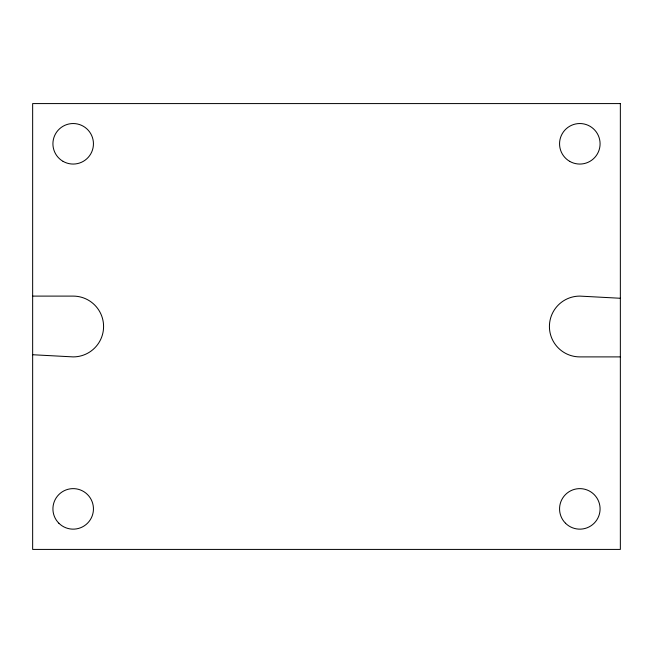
<?xml version="1.0" encoding="UTF-8"?>
<svg xmlns="http://www.w3.org/2000/svg" width="653" height="653" viewBox="0 0 653 653"><rect width="100%" height="100%" fill="white"/><g stroke="black" fill="none" stroke-linecap="round" stroke-linejoin="round"><path stroke-width="0.98" d="M32.65 296.103L73.185 296.103A30.397 30.397 0 0 1 103.582 326.5A30.397 30.397 0 0 1 73.185 356.897L32.65 354.734M620.35 356.897L579.815 356.897A30.397 30.397 0 0 1 549.418 326.5A30.397 30.397 0 0 1 579.815 296.103L620.35 298.266M620.35 103.582L32.65 103.582L32.65 549.418L620.35 549.418L620.35 103.582M569.685 161.348A20.267 20.267 0 0 0 600.083 143.799A20.267 20.267 0 0 0 569.685 126.249A20.267 20.267 0 0 0 569.685 161.348M63.047 161.348A20.267 20.267 0 0 0 93.444 143.799A20.267 20.267 0 0 0 63.047 126.249A20.267 20.267 0 0 0 63.047 161.348M565.49 523.216A20.267 20.267 0 0 0 599.397 514.131A20.267 20.267 0 0 0 574.575 489.317A20.267 20.267 0 0 0 565.49 523.216M58.852 523.216A20.267 20.267 0 0 0 92.759 514.131A20.267 20.267 0 0 0 67.936 489.317A20.267 20.267 0 0 0 58.852 523.216"/></g></svg>
